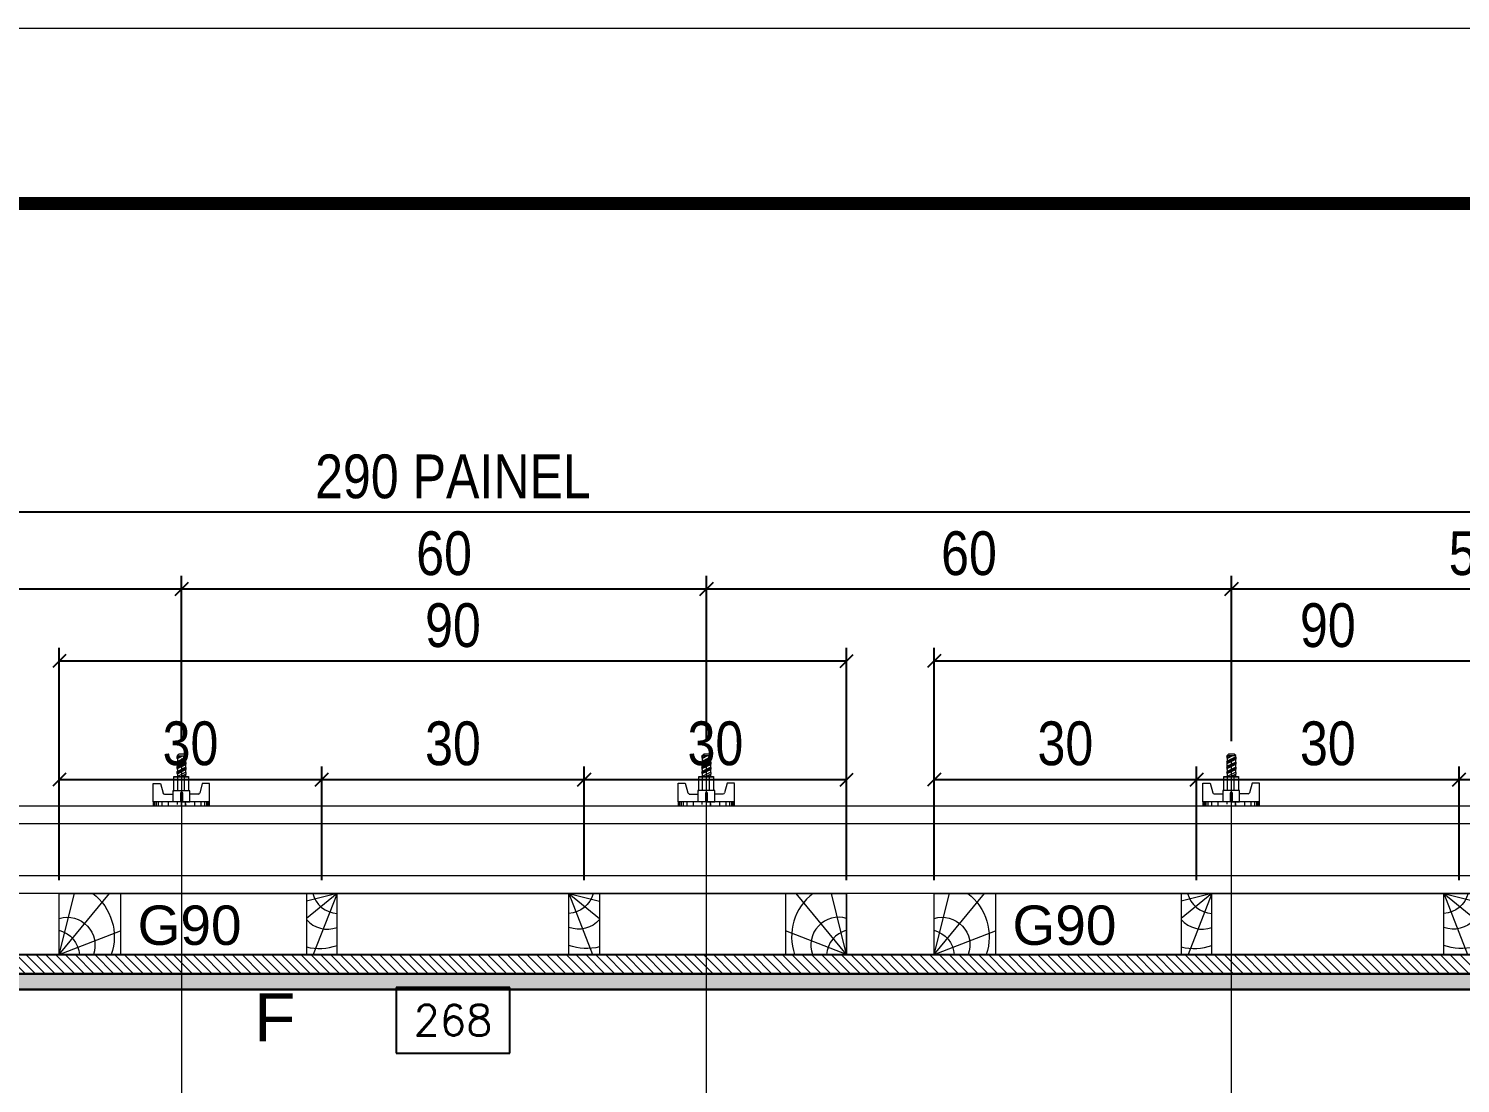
# Model space of a CAD drawing. Extents: x 28748 to 35002, y 14885 to 43501.
# Drawn here: x 29234.7 to 29562, y 29476.7 to 29717.8 of the extents above; entities that cross this region are included whole.
import ezdxf
from ezdxf.enums import TextEntityAlignment as Align

# ---------------------------------------------------------------- set-up
doc = ezdxf.new("R2010")
doc.units = 0
doc.linetypes.add('DASHED', pattern=[0.75, 0.5, -0.25])
for name, color, linetype, lineweight in [('CONCRETO', 251, 'Continuous', 25), ('Folhas', 255, 'Continuous', 9), ('Hachura', 251, 'Continuous', 9), ('Madeira', 126, 'Continuous', 18), ('Perfil Metálico', 224, 'Continuous', 18), ('SARRAFO DE PRESSAO', 251, 'DASHED', 9)]:
    doc.layers.add(name, color=color, linetype=linetype, lineweight=lineweight)
for name, color, linetype in [('COTA', 241, 'Continuous'), ('MEIO_PONT', 93, 'Continuous'), ('Painéis', 200, 'Continuous'), ('SARRAFO', 251, 'Continuous'), ('TEXTO_GERAL', 7, 'Continuous')]:
    doc.layers.add(name, color=color, linetype=linetype)
doc.styles.add('ARIAL', font='arial.ttf')
doc.styles.add('COTA TECNICA 2X', font='techl___.ttf', dxfattribs={"height": 10})
doc.styles.add('ROMANS', font='romans.shx')
doc.styles.add('SANSSERIF', font='sas_____.pfb')
doc.dimstyles.new('Cota Seção interna', dxfattribs={"dimtxt": 7, "dimasz": 6, "dimexe": 0.18, "dimexo": 2, "dimgap": -4, "dimtad": 3, "dimdec": 1, "dimlfac": 0.5, "dimzin": 12, "dimdsep": 46, "dimtxsty": 'ROMANS', "dimblk": 'ARCHTICK', "dimcen": 0.09, "dimse1": 1, "dimse2": 1, "dimsd1": 1, "dimsd2": 1, "dimclrd": 180, "dimclre": 5, "dimclrt": 1, "dimadec": 0, "dimazin": 3, "dimtfac": 1, "dimtdec": 1, "dimtofl": 0, "dimtmove": 0, "dimatfit": 3, "dimldrblk": 'ARCHTICK', "dimfxl": 1, "dimtolj": 1, "dimtzin": 0, "dimarcsym": 0})
doc.dimstyles.new('SECAO PILAR', dxfattribs={"dimtxt": 10, "dimasz": 3, "dimexe": 3, "dimexo": 3, "dimgap": 3, "dimtad": 1, "dimdec": 1, "dimlfac": 0.5, "dimzin": 12, "dimdsep": 46, "dimtxsty": 'COTA TECNICA 2X', "dimblk1": 'OBLIQUE', "dimblk2": 'OBLIQUE', "dimsah": 1, "dimcen": 0.9, "dimclrd": 256, "dimclre": 256, "dimclrt": 256, "dimadec": 1, "dimazin": 3, "dimtfac": 1, "dimtdec": 1, "dimtmove": 0, "dimatfit": 3, "dimfxl": 1, "dimtolj": 1, "dimtzin": 12, "dimarcsym": 0})

# ---------------------------------------------------------------- blocks, each defined once
blk = doc.blocks.new('9999999999')
at = {"layer": 'Folhas'}
blk.add_lwpolyline([(98138.98, 34190.21), (99623.98, 34190.21), (99623.98, 35240.21), (98138.98, 35240.21)], close=True, dxfattribs=at)
at = {"layer": 'Folhas', "color": 30, "const_width": 3}
blk.add_lwpolyline([(98213.98, 34230.21), (99583.98, 34230.21), (99583.98, 35200.21), (98213.98, 35200.21)], close=True, dxfattribs=at)
blk = doc.blocks.new('*D1823')
at = {"layer": 'COTA', "color": 180, "lineweight": -2, "transparency": 16777216}
for p, q in [((29344.71, 29498.65), (29318.71, 29498.65)), ((29318.71, 29498.65), (29318.71, 29483.65)), ((29344.71, 29483.65), (29344.71, 29498.65)), ((29318.71, 29483.65), (29344.71, 29483.65))]:
    blk.add_line(p, q, dxfattribs=at)
at = {"layer": 'Defpoints', "color": 0, "transparency": 16777216}
for p in [(29063.71, 29498.15), (29599.71, 29498.15), (29063.71, 29479.65)]:
    blk.add_point(p, dxfattribs=at)
at = {"layer": 'COTA', "color": 1, "transparency": 16777216, "insert": (29331.71, 29491.15), "char_height": 7, "attachment_point": 5, "style": 'ROMANS'}
blk.add_mtext('\\A1;268', dxfattribs=at)
blk = doc.blocks.new('_ArchTick')
at = {"color": 0, "linetype": 'ByBlock', "const_width": 0.15}
blk.add_lwpolyline([(-0.5, -0.5), (0.5, 0.5)], dxfattribs=at)
blk = doc.blocks.new('_Oblique')
at = {"color": 0, "linetype": 'ByBlock', "lineweight": -2}
blk.add_line((-0.5, -0.5), (0.5, 0.5), dxfattribs=at)
blk = doc.blocks.new('*D1824')
at = {"layer": 'COTA', "lineweight": -2, "transparency": 16777216}
for p, q in [((29041.71, 29509.15), (29041.71, 29610.29)), ((29621.71, 29509.15), (29621.71, 29610.29)), ((29621.71, 29607.29), (29041.71, 29607.29))]:
    blk.add_line(p, q, dxfattribs=at)
at = {"layer": 'Defpoints', "color": 0, "transparency": 16777216}
for p in [(29041.71, 29607.29), (29041.71, 29506.15), (29621.71, 29506.15)]:
    blk.add_point(p, dxfattribs=at)
at = {"layer": 'COTA', "lineweight": -2, "transparency": 16777216, "xscale": 3, "yscale": 3, "zscale": 3, "rotation": 180}
blk.add_blockref('_Oblique', (29041.71, 29607.29), dxfattribs=at)
at = {"layer": 'COTA', "lineweight": -2, "transparency": 16777216, "xscale": 3, "yscale": 3, "zscale": 3}
blk.add_blockref('_Oblique', (29621.71, 29607.29), dxfattribs=at)
at = {"layer": 'COTA', "transparency": 16777216, "insert": (29331.71, 29615.42), "char_height": 10, "attachment_point": 5, "style": 'COTA TECNICA 2X'}
blk.add_mtext('\\A1;290 PAINEL', dxfattribs=at)
blk = doc.blocks.new('PONTALETE')
at = {"layer": 'Madeira'}
for q in [(2.71, 7), (7, 5.76), (7, 1.74)]:
    blk.add_line((0, 0), q, dxfattribs=at)
blk.add_lwpolyline([(0, 0), (7, 0), (7, 7), (0, 7)], close=True, dxfattribs=at)
for centre, radius, start, end in [((2.04, 0.06), 6.23, 37.2818, 109.0913), ((1.09, 0.9), 3.19, 343.603, 109.9847), ((-0.21, -0.78), 3.09, 14.6322, 86.0383)]:
    blk.add_arc(centre, radius, start, end, dxfattribs=at)
blk = doc.blocks.new('MEIO PONTALETE')
at = {"layer": 'Madeira'}
for q in [(2.71, 7), (3.5, 2.88), (3.5, 0.87)]:
    blk.add_line((0, 0), q, dxfattribs=at)
blk.add_lwpolyline([(0, 0), (3.5, 0), (3.5, 7), (0, 7)], close=True, dxfattribs=at)
for centre, radius, start, end in [((2.04, 0.06), 6.23, 76.4499, 109.0913), ((1.09, 0.9), 3.19, 40.9063, 109.9847), ((-0.21, -0.78), 3.09, 14.6322, 86.0383)]:
    blk.add_arc(centre, radius, start, end, dxfattribs=at)
blk = doc.blocks.new('*D957')
at = {"layer": 'COTA', "lineweight": -2, "transparency": 16777216}
for p, q in [((29241.71, 29523.15), (29241.71, 29549.17)), ((29301.71, 29523.15), (29301.71, 29549.17)), ((29241.71, 29546.17), (29301.71, 29546.17))]:
    blk.add_line(p, q, dxfattribs=at)
at = {"layer": 'Defpoints', "color": 0, "transparency": 16777216}
for p in [(29301.71, 29546.17), (29241.71, 29520.15), (29301.71, 29520.15)]:
    blk.add_point(p, dxfattribs=at)
at = {"layer": 'COTA', "lineweight": -2, "transparency": 16777216, "xscale": 3, "yscale": 3, "zscale": 3, "rotation": 180}
blk.add_blockref('_Oblique', (29241.71, 29546.17), dxfattribs=at)
at = {"layer": 'COTA', "lineweight": -2, "transparency": 16777216, "xscale": 3, "yscale": 3, "zscale": 3}
blk.add_blockref('_Oblique', (29301.71, 29546.17), dxfattribs=at)
at = {"layer": 'COTA', "transparency": 16777216, "insert": (29271.71, 29554.39), "char_height": 10, "attachment_point": 5, "style": 'COTA TECNICA 2X'}
blk.add_mtext('\\A1;30', dxfattribs=at)
blk = doc.blocks.new('*D958')
at = {"layer": 'COTA', "lineweight": -2, "transparency": 16777216}
for p, q in [((29301.71, 29523.15), (29301.71, 29549.17)), ((29361.71, 29523.15), (29361.71, 29549.17)), ((29301.71, 29546.17), (29361.71, 29546.17))]:
    blk.add_line(p, q, dxfattribs=at)
at = {"layer": 'Defpoints', "color": 0, "transparency": 16777216}
for p in [(29361.71, 29546.17), (29301.71, 29520.15), (29361.71, 29520.15)]:
    blk.add_point(p, dxfattribs=at)
at = {"layer": 'COTA', "lineweight": -2, "transparency": 16777216, "xscale": 3, "yscale": 3, "zscale": 3, "rotation": 180}
blk.add_blockref('_Oblique', (29301.71, 29546.17), dxfattribs=at)
at = {"layer": 'COTA', "lineweight": -2, "transparency": 16777216, "xscale": 3, "yscale": 3, "zscale": 3}
blk.add_blockref('_Oblique', (29361.71, 29546.17), dxfattribs=at)
at = {"layer": 'COTA', "transparency": 16777216, "insert": (29331.71, 29554.39), "char_height": 10, "attachment_point": 5, "style": 'COTA TECNICA 2X'}
blk.add_mtext('\\A1;30', dxfattribs=at)
blk = doc.blocks.new('*D959')
at = {"layer": 'COTA', "lineweight": -2, "transparency": 16777216}
for p, q in [((29361.71, 29523.15), (29361.71, 29549.17)), ((29421.71, 29523.15), (29421.71, 29549.17)), ((29361.71, 29546.17), (29421.71, 29546.17))]:
    blk.add_line(p, q, dxfattribs=at)
at = {"layer": 'Defpoints', "color": 0, "transparency": 16777216}
for p in [(29421.71, 29546.17), (29361.71, 29520.15), (29421.71, 29520.15)]:
    blk.add_point(p, dxfattribs=at)
at = {"layer": 'COTA', "lineweight": -2, "transparency": 16777216, "xscale": 3, "yscale": 3, "zscale": 3, "rotation": 180}
blk.add_blockref('_Oblique', (29361.71, 29546.17), dxfattribs=at)
at = {"layer": 'COTA', "lineweight": -2, "transparency": 16777216, "xscale": 3, "yscale": 3, "zscale": 3}
blk.add_blockref('_Oblique', (29421.71, 29546.17), dxfattribs=at)
at = {"layer": 'COTA', "transparency": 16777216, "insert": (29391.71, 29554.39), "char_height": 10, "attachment_point": 5, "style": 'COTA TECNICA 2X'}
blk.add_mtext('\\A1;30', dxfattribs=at)
blk = doc.blocks.new('*D960')
at = {"layer": 'COTA', "lineweight": -2, "transparency": 16777216}
for p, q in [((29241.71, 29523.15), (29241.71, 29576.28)), ((29421.71, 29523.15), (29421.71, 29576.28)), ((29241.71, 29573.28), (29421.71, 29573.28))]:
    blk.add_line(p, q, dxfattribs=at)
at = {"layer": 'Defpoints', "color": 0, "transparency": 16777216}
for p in [(29421.71, 29573.28), (29241.71, 29520.15), (29421.71, 29520.15)]:
    blk.add_point(p, dxfattribs=at)
at = {"layer": 'COTA', "lineweight": -2, "transparency": 16777216, "xscale": 3, "yscale": 3, "zscale": 3, "rotation": 180}
blk.add_blockref('_Oblique', (29241.71, 29573.28), dxfattribs=at)
at = {"layer": 'COTA', "lineweight": -2, "transparency": 16777216, "xscale": 3, "yscale": 3, "zscale": 3}
blk.add_blockref('_Oblique', (29421.71, 29573.28), dxfattribs=at)
at = {"layer": 'COTA', "transparency": 16777216, "insert": (29331.71, 29581.41), "char_height": 10, "attachment_point": 5, "style": 'COTA TECNICA 2X'}
blk.add_mtext('\\A1;90', dxfattribs=at)
blk = doc.blocks.new('*D961')
at = {"layer": 'COTA', "lineweight": -2, "transparency": 16777216}
for p, q in [((29441.71, 29523.15), (29441.71, 29549.17)), ((29501.71, 29523.15), (29501.71, 29549.17)), ((29441.71, 29546.17), (29501.71, 29546.17))]:
    blk.add_line(p, q, dxfattribs=at)
at = {"layer": 'Defpoints', "color": 0, "transparency": 16777216}
for p in [(29501.71, 29546.17), (29441.71, 29520.15), (29501.71, 29520.15)]:
    blk.add_point(p, dxfattribs=at)
at = {"layer": 'COTA', "lineweight": -2, "transparency": 16777216, "xscale": 3, "yscale": 3, "zscale": 3, "rotation": 180}
blk.add_blockref('_Oblique', (29441.71, 29546.17), dxfattribs=at)
at = {"layer": 'COTA', "lineweight": -2, "transparency": 16777216, "xscale": 3, "yscale": 3, "zscale": 3}
blk.add_blockref('_Oblique', (29501.71, 29546.17), dxfattribs=at)
at = {"layer": 'COTA', "transparency": 16777216, "insert": (29471.71, 29554.39), "char_height": 10, "attachment_point": 5, "style": 'COTA TECNICA 2X'}
blk.add_mtext('\\A1;30', dxfattribs=at)
blk = doc.blocks.new('*D962')
at = {"layer": 'COTA', "lineweight": -2, "transparency": 16777216}
for p, q in [((29501.71, 29523.15), (29501.71, 29549.17)), ((29561.71, 29523.15), (29561.71, 29549.17)), ((29501.71, 29546.17), (29561.71, 29546.17))]:
    blk.add_line(p, q, dxfattribs=at)
at = {"layer": 'Defpoints', "color": 0, "transparency": 16777216}
for p in [(29561.71, 29546.17), (29501.71, 29520.15), (29561.71, 29520.15)]:
    blk.add_point(p, dxfattribs=at)
at = {"layer": 'COTA', "lineweight": -2, "transparency": 16777216, "xscale": 3, "yscale": 3, "zscale": 3, "rotation": 180}
blk.add_blockref('_Oblique', (29501.71, 29546.17), dxfattribs=at)
at = {"layer": 'COTA', "lineweight": -2, "transparency": 16777216, "xscale": 3, "yscale": 3, "zscale": 3}
blk.add_blockref('_Oblique', (29561.71, 29546.17), dxfattribs=at)
at = {"layer": 'COTA', "transparency": 16777216, "insert": (29531.71, 29554.39), "char_height": 10, "attachment_point": 5, "style": 'COTA TECNICA 2X'}
blk.add_mtext('\\A1;30', dxfattribs=at)
blk = doc.blocks.new('*D963')
at = {"layer": 'COTA', "lineweight": -2, "transparency": 16777216}
for p, q in [((29561.71, 29523.15), (29561.71, 29549.17)), ((29621.71, 29523.15), (29621.71, 29549.17)), ((29561.71, 29546.17), (29621.71, 29546.17))]:
    blk.add_line(p, q, dxfattribs=at)
at = {"layer": 'Defpoints', "color": 0, "transparency": 16777216}
for p in [(29621.71, 29546.17), (29561.71, 29520.15), (29621.71, 29520.15)]:
    blk.add_point(p, dxfattribs=at)
at = {"layer": 'COTA', "lineweight": -2, "transparency": 16777216, "xscale": 3, "yscale": 3, "zscale": 3, "rotation": 180}
blk.add_blockref('_Oblique', (29561.71, 29546.17), dxfattribs=at)
at = {"layer": 'COTA', "lineweight": -2, "transparency": 16777216, "xscale": 3, "yscale": 3, "zscale": 3}
blk.add_blockref('_Oblique', (29621.71, 29546.17), dxfattribs=at)
at = {"layer": 'COTA', "transparency": 16777216, "insert": (29591.71, 29554.39), "char_height": 10, "attachment_point": 5, "style": 'COTA TECNICA 2X'}
blk.add_mtext('\\A1;30', dxfattribs=at)
blk = doc.blocks.new('*D964')
at = {"layer": 'COTA', "lineweight": -2, "transparency": 16777216}
for p, q in [((29441.71, 29523.15), (29441.71, 29576.28)), ((29621.71, 29523.15), (29621.71, 29576.28)), ((29441.71, 29573.28), (29621.71, 29573.28))]:
    blk.add_line(p, q, dxfattribs=at)
at = {"layer": 'Defpoints', "color": 0, "transparency": 16777216}
for p in [(29621.71, 29573.28), (29441.71, 29520.15), (29621.71, 29520.15)]:
    blk.add_point(p, dxfattribs=at)
at = {"layer": 'COTA', "lineweight": -2, "transparency": 16777216, "xscale": 3, "yscale": 3, "zscale": 3, "rotation": 180}
blk.add_blockref('_Oblique', (29441.71, 29573.28), dxfattribs=at)
at = {"layer": 'COTA', "lineweight": -2, "transparency": 16777216, "xscale": 3, "yscale": 3, "zscale": 3}
blk.add_blockref('_Oblique', (29621.71, 29573.28), dxfattribs=at)
at = {"layer": 'COTA', "transparency": 16777216, "insert": (29531.71, 29581.41), "char_height": 10, "attachment_point": 5, "style": 'COTA TECNICA 2X'}
blk.add_mtext('\\A1;90', dxfattribs=at)
blk = doc.blocks.new('C')
at = {"layer": 'Hachura', "color": 0}
for p, q in [((0, 3.22), (0, -3.22)), ((0.45, 3.22), (0, 3.22)), ((0.46, 3.16), (0, 3.16)), ((0.46, 3.05), (0, 3.05)), ((0.46, 2.88), (0, 2.88)), ((0, 2.75), (0, -1.16)), ((0.46, 2.65), (0, 2.65)), ((0.46, 2.23), (0, 2.23)), ((0.45, -3.23), (0.45, 3.22)), ((0.45, 3.22), (2.58, 3.22)), ((1.35, 1.94), (1.35, 0.96)), ((2.58, 2.39), (1.47, 2.09)), ((2.58, 3.22), (2.58, 2.39)), ((0.46, 1.51), (0, 1.51)), ((0.39, 0.49), (0.17, 0.49)), ((1.74, 0.97), (0.45, 0.97)), ((1.45, 0.1), (0.45, 0.1)), ((1.74, -0.97), (1.74, 0.97)), ((1.74, 0.97), (1.74, 0.84)), ((1.74, 0.97), (1.74, 0.84)), ((1.74, 0.84), (3.35, 0.84)), ((3.35, 0.45), (1.74, 0.45)), ((3.32, 0.84), (3.32, -0.84)), ((3.35, 0.84), (3.35, -0.84)), ((3.68, 0.45), (3.35, 0.45)), ((3.84, -0.52), (3.35, 0.45)), ((3.35, 0.06), (3.67, -0.57)), ((3.68, 0.45), (4.16, -0.52)), ((3.72, 0.5), (4.25, -0.57)), ((4.37, -0.55), (3.83, 0.53)), ((4.15, 0.45), (3.93, 0.45)), ((4.42, -0.52), (3.93, 0.45)), ((4.15, 0.45), (4.26, 0.45)), ((4.26, 0.45), (4.74, -0.52)), ((4.3, 0.5), (4.83, -0.57)), ((4.95, -0.55), (4.41, 0.53)), ((4.51, 0.45), (4.84, 0.45)), ((5, -0.52), (4.51, 0.45)), ((4.84, 0.45), (5.32, -0.52)), ((4.88, 0.5), (5.41, -0.57)), ((5.53, -0.55), (4.99, 0.53)), ((5.58, -0.52), (5.09, 0.45)), ((5.42, 0.45), (5.09, 0.45)), ((5.58, -0.52), (5.09, 0.45)), ((5.42, 0.45), (5.74, -0.19)), ((5.46, 0.5), (5.74, -0.07)), ((5.74, 0.19), (5.57, 0.53)), ((5.74, 0.32), (5.68, 0.45)), ((5.68, 0.45), (5.74, 0.45)), ((5.74, 0.45), (5.9, 0.29)), ((5.74, 0.45), (5.74, -0.52)), ((5.9, -0.36), (5.9, 0.29)), ((0.45, 0), (0, 0)), ((0.46, -1.52), (0, -1.52)), ((0.08, -0.48), (0.29, -0.48)), ((0.29, -0.48), (0.4, -0.48)), ((0.45, 0), (0.45, -0.97)), ((0.45, -0.16), (1.45, -0.16)), ((0.45, -0.65), (0.45, -0.32)), ((0.45, -3.23), (0.45, -0.65)), ((0.45, -0.97), (1.74, -0.97)), ((1.35, -1.94), (1.35, -0.97)), ((3.35, -0.32), (1.74, -0.32)), ((3.35, -0.84), (1.74, -0.84)), ((3.35, -0.07), (3.58, -0.52)), ((3.35, -0.52), (3.58, -0.52)), ((3.84, -0.52), (4.16, -0.52)), ((4.42, -0.52), (4.74, -0.52)), ((4.63, -0.52), (4.74, -0.52)), ((5, -0.52), (5.32, -0.52)), ((5.58, -0.52), (5.74, -0.52)), ((5.74, -0.52), (5.9, -0.36)), ((5.74, -0.52), (5.74, -0.52)), ((0.46, -2.23), (0, -2.23)), ((0.46, -2.65), (0, -2.65)), ((0.46, -2.88), (0, -2.88)), ((0.46, -3.05), (0, -3.05)), ((0.46, -3.16), (0, -3.16)), ((0, -3.22), (2.57, -3.22)), ((2.58, -2.39), (1.47, -2.1)), ((2.58, -3.23), (2.58, -2.39))]:
    blk.add_line(p, q, dxfattribs=at)
for centre, radius, start, end in [((1.52, 1.94), 0.161, 104.7436, 180), ((1.44, -0.03), 0.129, 272.695, 87.305), ((3.81, 0.39), 0.143, 25.5688, 154.4312), ((4.39, 0.39), 0.143, 25.5688, 154.4312), ((4.97, 0.39), 0.143, 25.5688, 154.4312), ((5.55, 0.39), 0.143, 25.5688, 154.4312), ((0.17, -0.37), 0.174, 221.744, 317.8592), ((3.71, -0.4), 0.174, 222.1408, 318.256), ((4.29, -0.4), 0.174, 222.1408, 318.256), ((4.87, -0.4), 0.174, 222.1408, 318.256), ((5.45, -0.4), 0.174, 222.1408, 318.256), ((5.61, -0.4), 0.174, 317.8592, 318.256), ((1.52, -1.94), 0.161, 180, 255.2564)]:
    blk.add_arc(centre, radius, start, end, dxfattribs=at)
blk = doc.blocks.new('*D1829')
at = {"layer": 'COTA', "linetype": 'ByBlock', "lineweight": -2, "transparency": 16777216}
for p, q in [((29149.68, 29554.96), (29149.68, 29592.75)), ((29269.68, 29554.95), (29269.68, 29592.75)), ((29149.68, 29589.75), (29269.68, 29589.75))]:
    blk.add_line(p, q, dxfattribs=at)
at = {"layer": 'Defpoints', "color": 0, "linetype": 'ByBlock', "transparency": 16777216}
for p in [(29269.68, 29589.75), (29149.68, 29551.96), (29269.68, 29551.95)]:
    blk.add_point(p, dxfattribs=at)
at = {"layer": 'COTA', "linetype": 'ByBlock', "lineweight": -2, "transparency": 16777216, "xscale": 3, "yscale": 3, "zscale": 3, "rotation": 180}
blk.add_blockref('_Oblique', (29149.68, 29589.75), dxfattribs=at)
at = {"layer": 'COTA', "linetype": 'ByBlock', "lineweight": -2, "transparency": 16777216, "xscale": 3, "yscale": 3, "zscale": 3}
blk.add_blockref('_Oblique', (29269.68, 29589.75), dxfattribs=at)
at = {"layer": 'COTA', "linetype": 'ByBlock', "transparency": 16777216, "insert": (29209.68, 29597.85), "char_height": 10, "attachment_point": 5, "style": 'COTA TECNICA 2X'}
blk.add_mtext('\\A1;60', dxfattribs=at)
blk = doc.blocks.new('*D1830')
at = {"layer": 'COTA', "linetype": 'ByBlock', "lineweight": -2, "transparency": 16777216}
for p, q in [((29269.68, 29554.95), (29269.68, 29592.75)), ((29389.68, 29554.97), (29389.68, 29592.75)), ((29269.68, 29589.75), (29389.68, 29589.75))]:
    blk.add_line(p, q, dxfattribs=at)
at = {"layer": 'Defpoints', "color": 0, "linetype": 'ByBlock', "transparency": 16777216}
for p in [(29389.68, 29589.75), (29269.68, 29551.95), (29389.68, 29551.97)]:
    blk.add_point(p, dxfattribs=at)
at = {"layer": 'COTA', "linetype": 'ByBlock', "lineweight": -2, "transparency": 16777216, "xscale": 3, "yscale": 3, "zscale": 3, "rotation": 180}
blk.add_blockref('_Oblique', (29269.68, 29589.75), dxfattribs=at)
at = {"layer": 'COTA', "linetype": 'ByBlock', "lineweight": -2, "transparency": 16777216, "xscale": 3, "yscale": 3, "zscale": 3}
blk.add_blockref('_Oblique', (29389.68, 29589.75), dxfattribs=at)
at = {"layer": 'COTA', "linetype": 'ByBlock', "transparency": 16777216, "insert": (29329.68, 29597.85), "char_height": 10, "attachment_point": 5, "style": 'COTA TECNICA 2X'}
blk.add_mtext('\\A1;60', dxfattribs=at)
blk = doc.blocks.new('*D1831')
at = {"layer": 'COTA', "linetype": 'ByBlock', "lineweight": -2, "transparency": 16777216}
for p, q in [((29389.68, 29554.97), (29389.68, 29592.75)), ((29509.68, 29554.98), (29509.68, 29592.75)), ((29389.68, 29589.75), (29509.68, 29589.75))]:
    blk.add_line(p, q, dxfattribs=at)
at = {"layer": 'Defpoints', "color": 0, "linetype": 'ByBlock', "transparency": 16777216}
for p in [(29509.68, 29589.75), (29389.68, 29551.97), (29509.68, 29551.98)]:
    blk.add_point(p, dxfattribs=at)
at = {"layer": 'COTA', "linetype": 'ByBlock', "lineweight": -2, "transparency": 16777216, "xscale": 3, "yscale": 3, "zscale": 3, "rotation": 180}
blk.add_blockref('_Oblique', (29389.68, 29589.75), dxfattribs=at)
at = {"layer": 'COTA', "linetype": 'ByBlock', "lineweight": -2, "transparency": 16777216, "xscale": 3, "yscale": 3, "zscale": 3}
blk.add_blockref('_Oblique', (29509.68, 29589.75), dxfattribs=at)
at = {"layer": 'COTA', "linetype": 'ByBlock', "transparency": 16777216, "insert": (29449.68, 29597.85), "char_height": 10, "attachment_point": 5, "style": 'COTA TECNICA 2X'}
blk.add_mtext('\\A1;60', dxfattribs=at)
blk = doc.blocks.new('*D1832')
at = {"layer": 'COTA', "linetype": 'ByBlock', "lineweight": -2, "transparency": 16777216}
for p, q in [((29509.68, 29554.98), (29509.68, 29592.75)), ((29621.75, 29003.15), (29621.75, 29592.75)), ((29509.68, 29589.75), (29621.75, 29589.75))]:
    blk.add_line(p, q, dxfattribs=at)
at = {"layer": 'Defpoints', "color": 0, "linetype": 'ByBlock', "transparency": 16777216}
for p in [(29621.75, 29589.75), (29509.68, 29551.98), (29621.75, 29000.15)]:
    blk.add_point(p, dxfattribs=at)
at = {"layer": 'COTA', "linetype": 'ByBlock', "lineweight": -2, "transparency": 16777216, "xscale": 3, "yscale": 3, "zscale": 3, "rotation": 180}
blk.add_blockref('_Oblique', (29509.68, 29589.75), dxfattribs=at)
at = {"layer": 'COTA', "linetype": 'ByBlock', "lineweight": -2, "transparency": 16777216, "xscale": 3, "yscale": 3, "zscale": 3}
blk.add_blockref('_Oblique', (29621.75, 29589.75), dxfattribs=at)
at = {"layer": 'COTA', "linetype": 'ByBlock', "transparency": 16777216, "insert": (29565.72, 29597.86), "char_height": 10, "attachment_point": 5, "style": 'COTA TECNICA 2X'}
blk.add_mtext('\\A1;56', dxfattribs=at)

msp = doc.modelspace()

# ---------------------------------------------------------------- hatches: boundary and pattern name
at = {"layer": 'Hachura'}
h = msp.add_hatch(dxfattribs=at)
h.set_pattern_fill('ANSI31', color=256, scale=0.5, angle=270, style=0)
h.set_pattern_definition([(315, (21680.331, 18374.2464), (1.12253202, 1.12253202), [])])
h.paths.add_polyline_path([(29041.71, 29506.15), (29041.71, 29501.75), (29621.71, 29501.75), (29621.71, 29506.15)])
h = msp.add_hatch(color=256, dxfattribs=at)
h.dxf.hatch_style = 1
h.paths.add_polyline_path([(29621.71, 29501.75), (29621.71, 29498.15), (29041.71, 29498.15), (29041.71, 29501.75)])

# ---------------------------------------------------------------- linework, layer by layer
at = {"layer": 'CONCRETO', "color": 2}
msp.add_lwpolyline([(29599.71, 29022.15), (29561.71, 29022.15), (29561.71, 29460.15), (29063.71, 29460.15), (29063.71, 29498.15), (29599.71, 29498.15)], close=True, dxfattribs=at)
at = {"layer": 'Hachura'}
for p, q in [((29269.62, 29550.96), (29269.63, 29411.16)), ((29389.62, 29550.97), (29389.63, 29411.17)), ((29509.62, 29550.98), (29509.63, 29411.18))]:
    msp.add_line(p, q, dxfattribs=at)
at = {"layer": 'Madeira'}
for points in [[(29621.71, 29506.15), (29621.71, 29520.15), (29041.71, 29520.15), (29041.71, 29506.15)], [(29241.71, 29506.15), (29241.71, 29520.15), (29421.71, 29520.15), (29421.71, 29506.15)], [(29441.71, 29506.15), (29441.71, 29520.15), (29621.71, 29520.15), (29621.71, 29506.15)]]:
    msp.add_lwpolyline(points, close=True, dxfattribs=at)
at = {"layer": 'Painéis'}
msp.add_lwpolyline([(29621.71, 29501.75), (29621.71, 29498.15), (29041.71, 29498.15), (29041.71, 29501.75)], close=True, dxfattribs=at)
at = {"layer": 'Perfil Metálico'}
for points in [[(29009.77, 29520.15), (29009.77, 29540.15), (29660.03, 29540.15), (29660.03, 29520.15)], [(29660.03, 29536.15), (29660.03, 29524.15), (29009.77, 29524.15), (29009.77, 29536.15)]]:
    msp.add_lwpolyline(points, close=True, dxfattribs=at)
at = {"layer": 'SARRAFO'}
msp.add_lwpolyline([(29621.71, 29501.75), (29041.71, 29501.75), (29041.71, 29506.15), (29621.71, 29506.15)], close=True, dxfattribs=at)
msp.add_lwpolyline([(29621.71, 29501.75), (29041.71, 29501.75), (29041.71, 29506.15), (29621.71, 29506.15)], close=True, dxfattribs=at)

# ---------------------------------------------------------------- block references
at = {"layer": 'Hachura', "linetype": 'Continuous', "xscale": 2, "yscale": 2, "zscale": 2, "rotation": 90.00000000000001}
for p in [(29269.61, 29540.15), (29389.61, 29540.17), (29509.61, 29540.18)]:
    msp.add_blockref('C', p, dxfattribs=at)
at = {"layer": 'MEIO_PONT'}
for name, p, xscale, yscale, zscale, rotation in [('PONTALETE', (29241.71, 29506.15), -2, 2, 2, 270), ('MEIO PONTALETE', (29305.21, 29520.15), 1.999999997962732, 1.999999997962732, 1.999999997962732, 180), ('MEIO PONTALETE', (29358.21, 29520.15), -1.999999997962732, 1.999999997962732, 1.999999997962732, 180), ('PONTALETE', (29421.71, 29506.15), 2, 2, 2, 89.99999999999997), ('PONTALETE', (29441.71, 29506.15), -2, 2, 2, 270), ('MEIO PONTALETE', (29505.21, 29520.15), 1.999999997962732, 1.999999997962732, 1.999999997962732, 180), ('MEIO PONTALETE', (29558.21, 29520.15), -1.999999997962732, 1.999999997962732, 1.999999997962732, 180)]:
    msp.add_blockref(name, p, dxfattribs=dict(at, xscale=xscale, yscale=yscale, zscale=zscale, rotation=rotation))
at = {"layer": 'SARRAFO DE PRESSAO', "color": 6, "linetype": 'ByBlock'}
msp.add_blockref('9999999999', (-69390.64, -5522.36), dxfattribs=at)

# ---------------------------------------------------------------- texts
at = {"layer": 'TEXTO_GERAL', "color": 0, "linetype": 'Continuous', "style": 'SANSSERIF'}
for p in [(29259.62, 29512.88), (29459.62, 29512.88)]:
    msp.add_text('G90', height=9, dxfattribs=at).set_placement(p, align=Align.MIDDLE_LEFT)
at = {"layer": 'TEXTO_GERAL', "style": 'ARIAL'}
msp.add_text('F', height=11, dxfattribs=at).set_placement((29290.98, 29491.8), align=Align.MIDDLE_CENTER)

# ---------------------------------------------------------------- dimensions: what is measured, and where the dimension line sits
at = {"layer": 'COTA'}
dim = msp.add_linear_dim(base=(29041.71, 29607.29), p1=(29621.71, 29506.15), p2=(29041.71, 29506.15), text='<> PAINEL', dimstyle='SECAO PILAR', dxfattribs=at)
dim.commit()
dim.dimension.update_dxf_attribs({"geometry": '*D1824', "text_midpoint": (29331.71, 29607.29), "dimtype": 160})
at = {"layer": 'COTA', "linetype": 'ByBlock'}
for base, p1, p2, picture, middle in [((29269.68, 29589.75), (29149.68, 29551.96), (29269.68, 29551.95), '*D1829', (29209.68, 29597.85)), ((29389.68, 29589.75), (29269.68, 29551.95), (29389.68, 29551.97), '*D1830', (29329.68, 29597.85)), ((29509.68, 29589.75), (29389.68, 29551.97), (29509.68, 29551.98), '*D1831', (29449.68, 29597.85)), ((29621.75, 29589.75), (29509.68, 29551.98), (29621.75, 29000.15), '*D1832', (29565.72, 29597.86))]:
    dim = msp.add_linear_dim(base=base, p1=p1, p2=p2, dimstyle='SECAO PILAR', override={"dimtmove": 1}, dxfattribs=at)
    dim.commit()
    dim.dimension.update_dxf_attribs({"geometry": picture, "text_midpoint": middle})
at = {"layer": 'COTA'}
for base, p1, p2, picture, middle in [((29421.71, 29573.28), (29241.71, 29520.15), (29421.71, 29520.15), '*D960', (29331.71, 29581.41)), ((29621.71, 29573.28), (29441.71, 29520.15), (29621.71, 29520.15), '*D964', (29531.71, 29581.41)), ((29301.71, 29546.17), (29241.71, 29520.15), (29301.71, 29520.15), '*D957', (29271.71, 29554.39)), ((29361.71, 29546.17), (29301.71, 29520.15), (29361.71, 29520.15), '*D958', (29331.71, 29554.39)), ((29421.71, 29546.17), (29361.71, 29520.15), (29421.71, 29520.15), '*D959', (29391.71, 29554.39)), ((29501.71, 29546.17), (29441.71, 29520.15), (29501.71, 29520.15), '*D961', (29471.71, 29554.39)), ((29561.71, 29546.17), (29501.71, 29520.15), (29561.71, 29520.15), '*D962', (29531.71, 29554.39)), ((29621.71, 29546.17), (29561.71, 29520.15), (29621.71, 29520.15), '*D963', (29591.71, 29554.39))]:
    dim = msp.add_linear_dim(base=base, p1=p1, p2=p2, dimstyle='SECAO PILAR', dxfattribs=at)
    dim.commit()
    dim.dimension.update_dxf_attribs({"geometry": picture, "text_midpoint": middle})
dim = msp.add_linear_dim(base=(29063.71, 29479.65), p1=(29599.71, 29498.15), p2=(29063.71, 29498.15), angle=180, dimstyle='Cota Seção interna', dxfattribs=at)
dim.commit()
dim.dimension.update_dxf_attribs({"geometry": '*D1823', "text_midpoint": (29331.71, 29491.15)})

doc.saveas('drawing.dxf')
